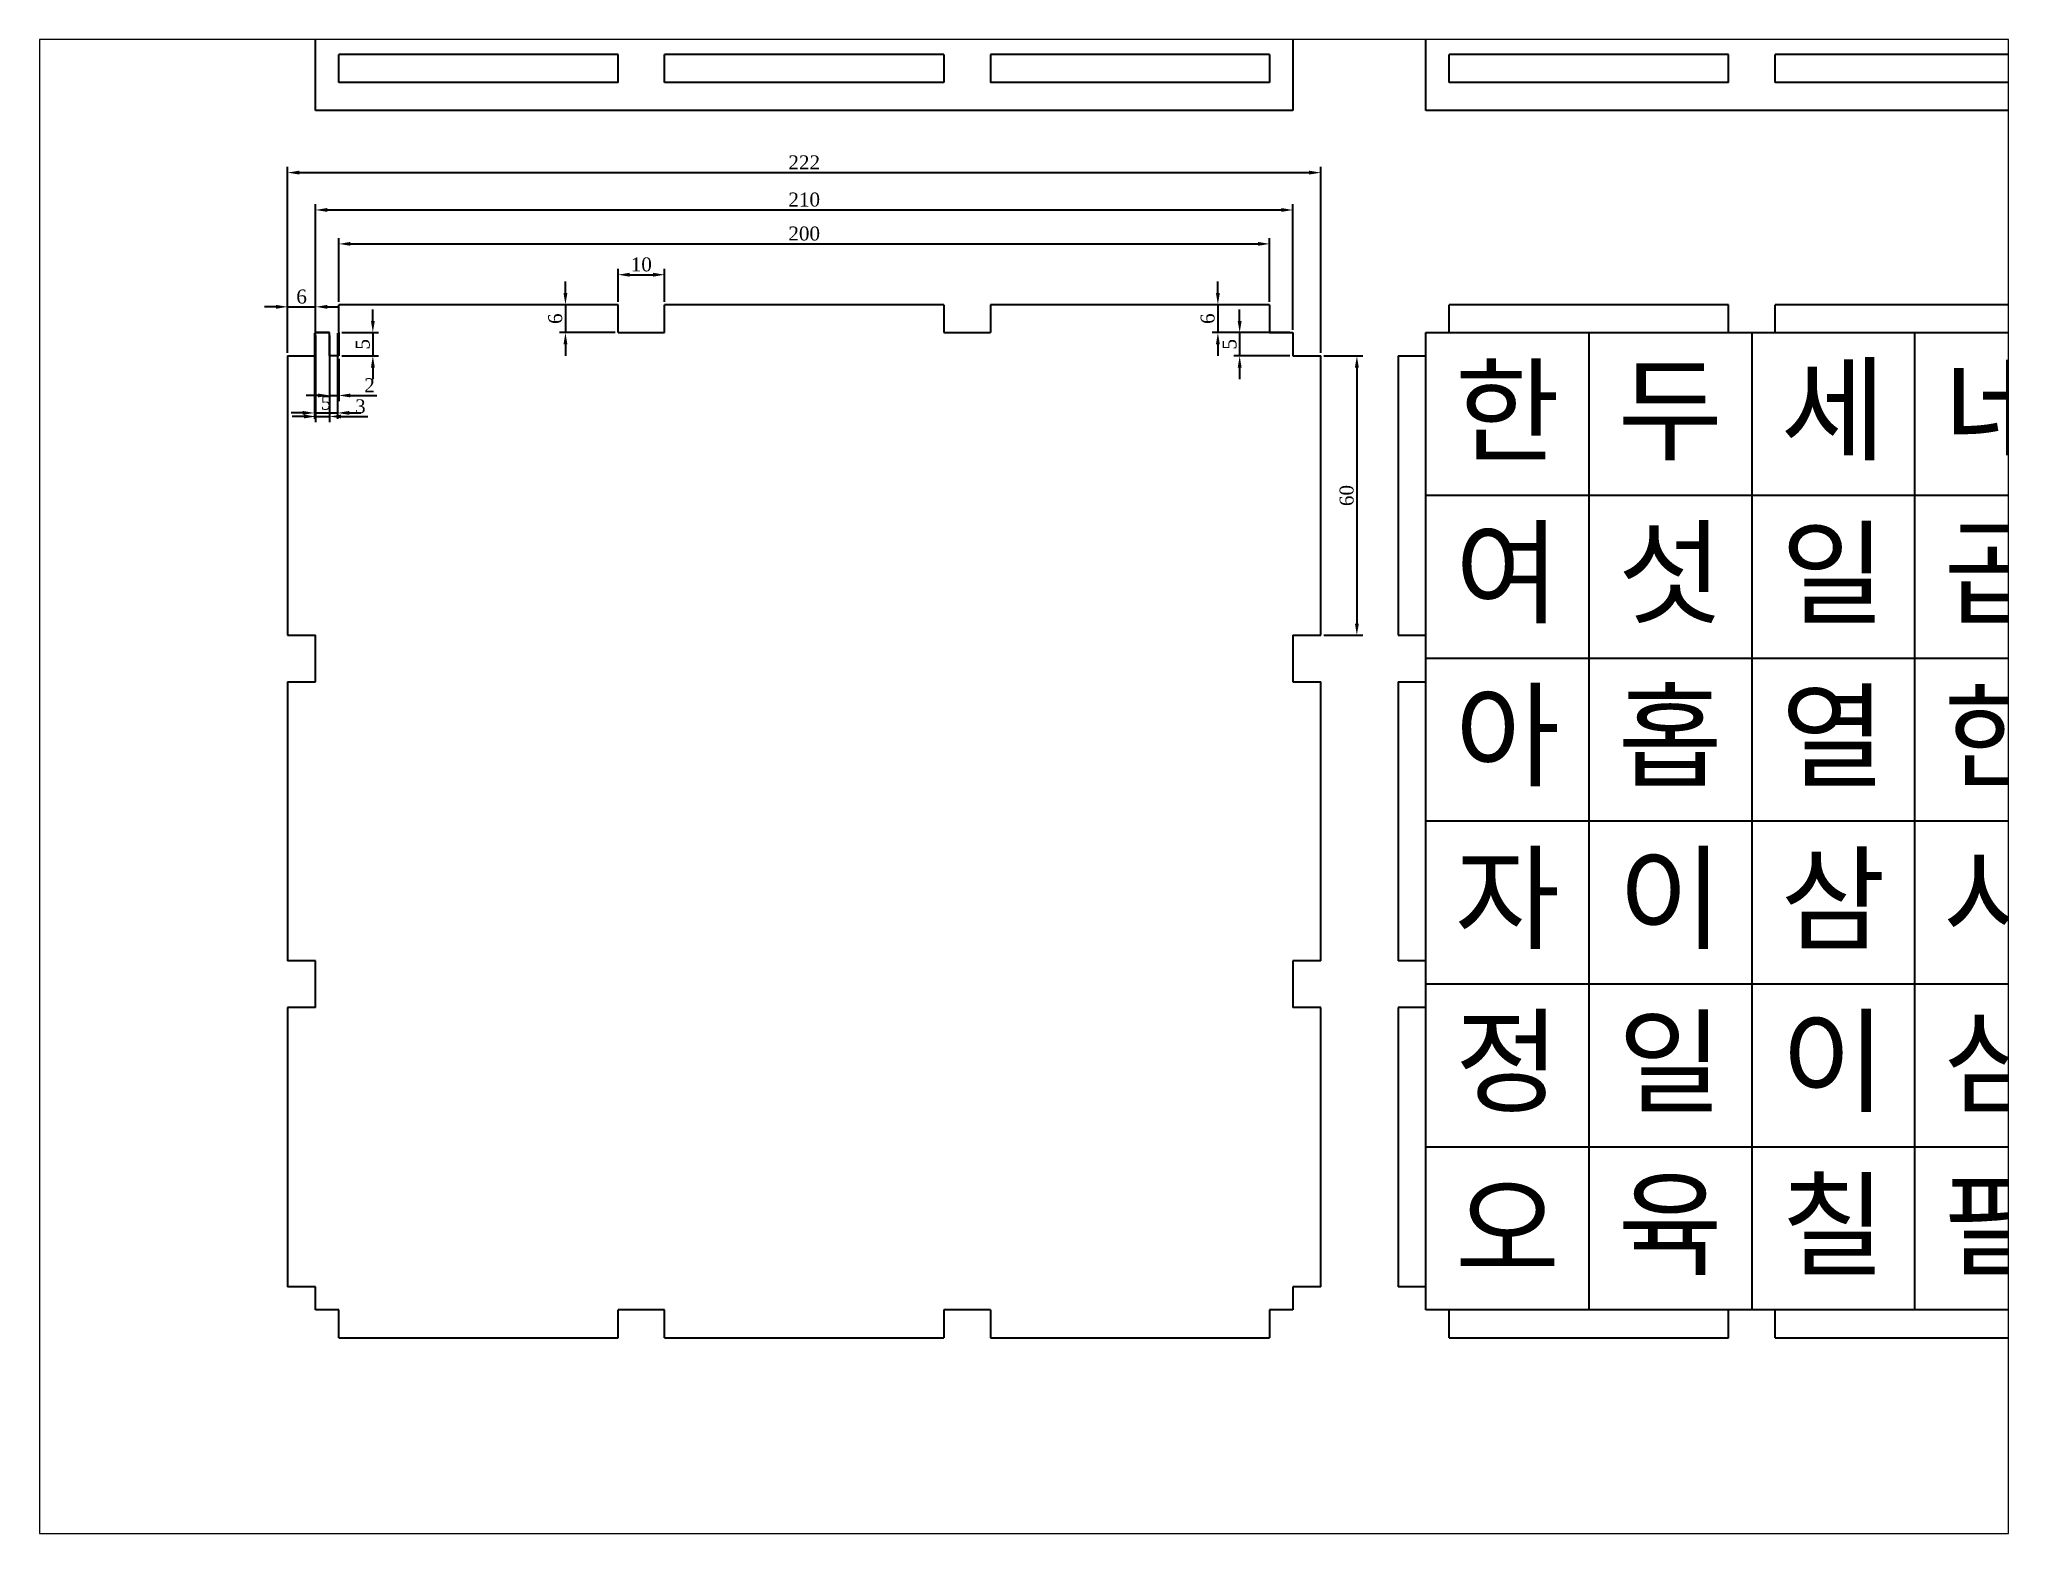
# Paper-space layout '배치2' of a CAD drawing. Header units: millimetres. Extents: x 26 to 231, y 20 to 176.
# The model-space entities are those that its viewports show. They can reach past a viewport. Long polylines and large blocks are cut down to what shows.
import ezdxf

# ---------------------------------------------------------------- set-up
doc = ezdxf.new("R2010")
doc.units = ezdxf.units.MM
doc.layers.add('치수', color=1, linetype='Continuous')
doc.styles.get("Standard").update_dxf_attribs({"font": ''})
doc.styles.get('Standard').set_extended_font_data('@Gungsuh')
doc.dimstyles.new('ISO-25', dxfattribs={"dimtxt": 3, "dimasz": 2.5, "dimexe": 1.25, "dimexo": 0.625, "dimtad": 1, "dimtxsty": 'Standard', "dimcen": 2.5, "dimclrt": 2, "dimadec": 0, "dimazin": 0, "dimtfac": 1, "dimtmove": 0, "dimatfit": 3, "dimfxl": 1, "dimarcsym": 0})

# ---------------------------------------------------------------- blocks, each defined once
blk = doc.blocks.new('*D5')
at = {"layer": 'Defpoints', "color": 0, "transparency": 16777216}
for p in [(273.77, 280.4), (51.77, 241.02), (273.77, 241.02)]:
    blk.add_point(p, dxfattribs=at)
at = {"layer": '치수', "color": 0, "lineweight": -2, "transparency": 16777216}
for p, q in [((51.77, 241.65), (51.77, 281.65)), ((54.27, 280.4), (271.27, 280.4)), ((273.77, 241.65), (273.77, 281.65))]:
    blk.add_line(p, q, dxfattribs=at)
at = {"layer": '치수', "color": 0, "transparency": 16777216}
for points in [[(54.27, 280.82), (54.27, 279.99), (51.77, 280.4)], [(271.27, 280.82), (271.27, 279.99), (273.77, 280.4)]]:
    blk.add_solid(points, dxfattribs=at)
at = {"layer": '치수', "color": 2, "transparency": 16777216, "insert": (162.77, 282.61), "char_height": 3, "attachment_point": 5}
blk.add_mtext('222', dxfattribs=at)
blk = doc.blocks.new('*D6')
at = {"layer": 'Defpoints', "color": 0, "transparency": 16777216}
for p in [(267.77, 272.38), (57.77, 246.02), (267.77, 246.02)]:
    blk.add_point(p, dxfattribs=at)
at = {"layer": '치수', "color": 0, "lineweight": -2, "transparency": 16777216}
for p, q in [((57.77, 246.65), (57.77, 273.63)), ((60.27, 272.38), (265.27, 272.38)), ((267.77, 246.65), (267.77, 273.63))]:
    blk.add_line(p, q, dxfattribs=at)
at = {"layer": '치수', "color": 0, "transparency": 16777216}
for points in [[(60.27, 272.8), (60.27, 271.97), (57.77, 272.38)], [(265.27, 272.8), (265.27, 271.97), (267.77, 272.38)]]:
    blk.add_solid(points, dxfattribs=at)
at = {"layer": '치수', "color": 2, "transparency": 16777216, "insert": (162.77, 274.6), "char_height": 3, "attachment_point": 5}
blk.add_mtext('210', dxfattribs=at)
blk = doc.blocks.new('*D7')
at = {"layer": 'Defpoints', "color": 0, "transparency": 16777216}
for p in [(262.77, 265.09), (62.77, 252.02), (262.77, 252.02)]:
    blk.add_point(p, dxfattribs=at)
at = {"layer": '치수', "color": 0, "lineweight": -2, "transparency": 16777216}
for p, q in [((62.77, 252.65), (62.77, 266.34)), ((65.27, 265.09), (260.27, 265.09)), ((262.77, 252.65), (262.77, 266.34))]:
    blk.add_line(p, q, dxfattribs=at)
at = {"layer": '치수', "color": 0, "transparency": 16777216}
for points in [[(65.27, 265.51), (65.27, 264.68), (62.77, 265.09)], [(260.27, 265.51), (260.27, 264.68), (262.77, 265.09)]]:
    blk.add_solid(points, dxfattribs=at)
at = {"layer": '치수', "color": 2, "transparency": 16777216, "insert": (162.77, 267.3), "char_height": 3, "attachment_point": 5}
blk.add_mtext('200', dxfattribs=at)
blk = doc.blocks.new('*D8')
at = {"layer": 'Defpoints', "color": 0, "transparency": 16777216}
for p in [(132.77, 258.47), (122.77, 252.02), (132.77, 252.02)]:
    blk.add_point(p, dxfattribs=at)
at = {"layer": '치수', "color": 0, "lineweight": -2, "transparency": 16777216}
for p, q in [((122.77, 252.65), (122.77, 259.72)), ((125.27, 258.47), (130.27, 258.47)), ((132.77, 252.65), (132.77, 259.72))]:
    blk.add_line(p, q, dxfattribs=at)
at = {"layer": '치수', "color": 0, "transparency": 16777216}
for points in [[(125.27, 258.88), (125.27, 258.05), (122.77, 258.47)], [(130.27, 258.88), (130.27, 258.05), (132.77, 258.47)]]:
    blk.add_solid(points, dxfattribs=at)
at = {"layer": '치수', "color": 2, "transparency": 16777216, "insert": (127.77, 260.66), "char_height": 3, "attachment_point": 5}
blk.add_mtext('10', dxfattribs=at)
blk = doc.blocks.new('*D12')
at = {"layer": 'Defpoints', "color": 0, "transparency": 16777216}
for p in [(57.77, 251.57), (51.77, 241.02), (57.77, 241.02)]:
    blk.add_point(p, dxfattribs=at)
at = {"layer": '치수', "color": 0, "lineweight": -2, "transparency": 16777216}
for p, q in [((49.27, 251.57), (46.77, 251.57)), ((51.77, 241.65), (51.77, 252.82)), ((51.77, 251.57), (57.77, 251.57)), ((57.77, 241.65), (57.77, 252.82)), ((60.27, 251.57), (62.77, 251.57))]:
    blk.add_line(p, q, dxfattribs=at)
at = {"layer": '치수', "color": 0, "transparency": 16777216}
for points in [[(49.27, 251.98), (49.27, 251.15), (51.77, 251.57)], [(60.27, 251.98), (60.27, 251.15), (57.77, 251.57)]]:
    blk.add_solid(points, dxfattribs=at)
at = {"layer": '치수', "color": 2, "transparency": 16777216, "insert": (54.77, 253.76), "char_height": 3, "attachment_point": 5}
blk.add_mtext('6', dxfattribs=at)
blk = doc.blocks.new('*D13')
at = {"layer": 'Defpoints', "color": 0, "transparency": 16777216}
for p in [(57.51, 246.56), (62.51, 246.56), (62.51, 228.77)]:
    blk.add_point(p, dxfattribs=at)
at = {"layer": '치수', "color": 0, "lineweight": -2, "transparency": 16777216}
for p, q in [((57.51, 245.93), (57.51, 227.52)), ((62.51, 245.93), (62.51, 227.52)), ((55.01, 228.77), (52.51, 228.77)), ((57.51, 228.77), (62.51, 228.77)), ((65.01, 228.77), (67.51, 228.77))]:
    blk.add_line(p, q, dxfattribs=at)
at = {"layer": '치수', "color": 0, "transparency": 16777216}
for points in [[(55.01, 229.19), (55.01, 228.36), (57.51, 228.77)], [(65.01, 229.19), (65.01, 228.36), (62.51, 228.77)]]:
    blk.add_solid(points, dxfattribs=at)
at = {"layer": '치수', "color": 2, "transparency": 16777216, "insert": (60.01, 230.94), "char_height": 3, "attachment_point": 5}
blk.add_mtext('5', dxfattribs=at)
blk = doc.blocks.new('*D14')
at = {"layer": 'Defpoints', "color": 0, "transparency": 16777216}
for p in [(122.77, 252.02), (111.47, 246.02), (122.77, 246.02)]:
    blk.add_point(p, dxfattribs=at)
at = {"layer": '치수', "color": 0, "lineweight": -2, "transparency": 16777216}
for p, q in [((111.47, 254.52), (111.47, 257.02)), ((122.15, 252.02), (110.22, 252.02)), ((111.47, 252.02), (111.47, 246.02)), ((122.15, 246.02), (110.22, 246.02)), ((111.47, 243.52), (111.47, 241.02))]:
    blk.add_line(p, q, dxfattribs=at)
at = {"layer": '치수', "color": 0, "transparency": 16777216}
for points in [[(111.05, 254.52), (111.88, 254.52), (111.47, 252.02)], [(111.05, 243.52), (111.88, 243.52), (111.47, 246.02)]]:
    blk.add_solid(points, dxfattribs=at)
at = {"layer": '치수', "color": 2, "transparency": 16777216, "insert": (109.28, 249.02), "char_height": 3, "attachment_point": 5, "rotation": 90}
blk.add_mtext('6', dxfattribs=at)
blk = doc.blocks.new('*D15')
at = {"layer": 'Defpoints', "color": 0, "transparency": 16777216}
for p in [(262.77, 252.02), (251.66, 246.02), (262.77, 246.02)]:
    blk.add_point(p, dxfattribs=at)
at = {"layer": '치수', "color": 0, "lineweight": -2, "transparency": 16777216}
for p, q in [((251.66, 254.52), (251.66, 257.02)), ((262.15, 252.02), (250.41, 252.02)), ((251.66, 252.02), (251.66, 246.02)), ((262.15, 246.02), (250.41, 246.02)), ((251.66, 243.52), (251.66, 241.02))]:
    blk.add_line(p, q, dxfattribs=at)
at = {"layer": '치수', "color": 0, "transparency": 16777216}
for points in [[(251.25, 254.52), (252.08, 254.52), (251.66, 252.02)], [(251.25, 243.52), (252.08, 243.52), (251.66, 246.02)]]:
    blk.add_solid(points, dxfattribs=at)
at = {"layer": '치수', "color": 2, "transparency": 16777216, "insert": (249.47, 249.02), "char_height": 3, "attachment_point": 5, "rotation": 90}
blk.add_mtext('6', dxfattribs=at)
blk = doc.blocks.new('*D16')
at = {"layer": 'Defpoints', "color": 0, "transparency": 16777216}
for p in [(267.77, 246.02), (256.34, 241.02), (267.77, 241.02)]:
    blk.add_point(p, dxfattribs=at)
at = {"layer": '치수', "color": 0, "lineweight": -2, "transparency": 16777216}
for p, q in [((256.34, 248.52), (256.34, 251.02)), ((267.15, 246.02), (255.09, 246.02)), ((256.34, 246.02), (256.34, 241.02)), ((267.15, 241.02), (255.09, 241.02)), ((256.34, 238.52), (256.34, 236.02))]:
    blk.add_line(p, q, dxfattribs=at)
at = {"layer": '치수', "color": 0, "transparency": 16777216}
for points in [[(255.93, 248.52), (256.76, 248.52), (256.34, 246.02)], [(255.93, 238.52), (256.76, 238.52), (256.34, 241.02)]]:
    blk.add_solid(points, dxfattribs=at)
at = {"layer": '치수', "color": 2, "transparency": 16777216, "insert": (254.18, 243.52), "char_height": 3, "attachment_point": 5, "rotation": 90}
blk.add_mtext('5', dxfattribs=at)
blk = doc.blocks.new('*D17')
at = {"layer": 'Defpoints', "color": 0, "transparency": 16777216}
for p in [(273.77, 241.02), (273.77, 181.02), (281.53, 181.02)]:
    blk.add_point(p, dxfattribs=at)
at = {"layer": '치수', "color": 0, "lineweight": -2, "transparency": 16777216}
for p, q in [((274.4, 241.02), (282.78, 241.02)), ((281.53, 238.52), (281.53, 183.52)), ((274.4, 181.02), (282.78, 181.02))]:
    blk.add_line(p, q, dxfattribs=at)
at = {"layer": '치수', "color": 0, "transparency": 16777216}
for points in [[(281.11, 238.52), (281.95, 238.52), (281.53, 241.02)], [(281.11, 183.52), (281.95, 183.52), (281.53, 181.02)]]:
    blk.add_solid(points, dxfattribs=at)
at = {"layer": '치수', "color": 2, "transparency": 16777216, "insert": (279.34, 211.02), "char_height": 3, "attachment_point": 5, "rotation": 90}
blk.add_mtext('60', dxfattribs=at)
blk = doc.blocks.new('*D20')
at = {"layer": 'Defpoints', "color": 0, "transparency": 16777216}
for p in [(57.77, 246.02), (60.77, 246.02), (60.77, 228)]:
    blk.add_point(p, dxfattribs=at)
at = {"layer": '치수', "color": 0, "lineweight": -2, "transparency": 16777216}
for p, q in [((57.77, 245.4), (57.77, 226.75)), ((60.77, 245.4), (60.77, 226.75)), ((55.27, 228), (52.77, 228)), ((57.77, 228), (60.77, 228)), ((63.27, 228), (69.02, 228))]:
    blk.add_line(p, q, dxfattribs=at)
at = {"layer": '치수', "color": 0, "transparency": 16777216}
for points in [[(55.27, 228.42), (55.27, 227.59), (57.77, 228)], [(63.27, 228.42), (63.27, 227.59), (60.77, 228)]]:
    blk.add_solid(points, dxfattribs=at)
at = {"layer": '치수', "color": 2, "transparency": 16777216, "insert": (67.4, 230.17), "char_height": 3, "attachment_point": 5}
blk.add_mtext('3', dxfattribs=at)
blk = doc.blocks.new('*D21')
at = {"layer": 'Defpoints', "color": 0, "transparency": 16777216}
for p in [(60.77, 241.02), (62.77, 241.02), (62.77, 232.52)]:
    blk.add_point(p, dxfattribs=at)
at = {"layer": '치수', "color": 0, "lineweight": -2, "transparency": 16777216}
for p, q in [((60.77, 240.4), (60.77, 231.27)), ((62.77, 240.4), (62.77, 231.27)), ((58.27, 232.52), (55.77, 232.52)), ((60.77, 232.52), (62.77, 232.52)), ((65.27, 232.52), (70.96, 232.52))]:
    blk.add_line(p, q, dxfattribs=at)
at = {"layer": '치수', "color": 0, "transparency": 16777216}
for points in [[(58.27, 232.94), (58.27, 232.11), (60.77, 232.52)], [(65.27, 232.94), (65.27, 232.11), (62.77, 232.52)]]:
    blk.add_solid(points, dxfattribs=at)
at = {"layer": '치수', "color": 2, "transparency": 16777216, "insert": (69.37, 234.73), "char_height": 3, "attachment_point": 5}
blk.add_mtext('2', dxfattribs=at)
blk = doc.blocks.new('*D22')
at = {"layer": 'Defpoints', "color": 0, "transparency": 16777216}
for p in [(62.77, 246.02), (62.77, 241.02), (70.08, 241.02)]:
    blk.add_point(p, dxfattribs=at)
at = {"layer": '치수', "color": 0, "lineweight": -2, "transparency": 16777216}
for p, q in [((70.08, 248.52), (70.08, 251.02)), ((63.4, 246.02), (71.33, 246.02)), ((70.08, 246.02), (70.08, 241.02)), ((63.4, 241.02), (71.33, 241.02)), ((70.08, 238.52), (70.08, 236.02))]:
    blk.add_line(p, q, dxfattribs=at)
at = {"layer": '치수', "color": 0, "transparency": 16777216}
for points in [[(69.67, 248.52), (70.5, 248.52), (70.08, 246.02)], [(69.67, 238.52), (70.5, 238.52), (70.08, 241.02)]]:
    blk.add_solid(points, dxfattribs=at)
at = {"layer": '치수', "color": 2, "transparency": 16777216, "insert": (67.92, 243.52), "char_height": 3, "attachment_point": 5, "rotation": 90}
blk.add_mtext('5', dxfattribs=at)

msp = doc.modelspace()

# ---------------------------------------------------------------- linework, layer by layer
for p, q in [((57.775, 293.767), (57.775, 367.767)), ((267.775, 367.767), (267.775, 293.767)), ((296.38, 293.767), (296.38, 367.767)), ((62.775, 299.767), (62.775, 305.767)), ((122.775, 305.767), (62.775, 305.767)), ((122.775, 299.767), (122.775, 305.767)), ((132.775, 299.767), (132.775, 305.767)), ((192.775, 305.767), (132.775, 305.767)), ((192.775, 305.767), (192.775, 299.767)), ((262.775, 305.767), (202.775, 305.767)), ((202.775, 305.767), (202.775, 299.767)), ((262.775, 305.767), (262.775, 299.767)), ((361.38, 305.767), (301.38, 305.767)), ((301.38, 299.767), (301.38, 305.767)), ((361.38, 299.767), (361.38, 305.767)), ((431.38, 305.767), (371.38, 305.767)), ((371.38, 299.767), (371.38, 305.767)), ((122.775, 299.767), (62.775, 299.767)), ((192.775, 299.767), (132.775, 299.767)), ((262.775, 299.767), (202.775, 299.767)), ((361.38, 299.767), (301.38, 299.767)), ((431.38, 299.767), (371.38, 299.767)), ((267.775, 293.767), (57.775, 293.767)), ((506.38, 293.767), (296.38, 293.767)), ((122.775, 252.022), (62.775, 252.022)), ((62.775, 246.022), (62.775, 252.022)), ((122.775, 246.022), (122.775, 252.022)), ((192.775, 252.022), (132.775, 252.022)), ((132.775, 246.022), (132.775, 252.022)), ((192.775, 252.022), (192.775, 246.022)), ((262.775, 252.022), (202.775, 252.022)), ((202.775, 252.022), (202.775, 246.022)), ((262.775, 252.022), (262.775, 246.022)), ((301.38, 246.022), (301.38, 252.022)), ((361.38, 252.022), (301.38, 252.022)), ((361.38, 246.022), (361.38, 252.022)), ((371.38, 246.022), (371.38, 252.022)), ((431.38, 252.022), (371.38, 252.022)), ((57.775, 241.022), (57.775, 246.022)), ((60.775, 246.022), (57.775, 246.022)), ((60.775, 241.022), (60.775, 246.022)), ((62.775, 246.022), (62.775, 241.022)), ((122.775, 246.022), (132.775, 246.022)), ((192.775, 246.022), (202.775, 246.022)), ((262.775, 246.022), (267.775, 246.022)), ((267.775, 246.022), (267.775, 241.022)), ((296.38, 246.022), (301.38, 246.022)), ((296.38, 241.022), (296.38, 246.022)), ((361.38, 246.022), (371.38, 246.022)), ((51.775, 241.022), (51.775, 181.022)), ((51.775, 241.022), (57.775, 241.022)), ((62.775, 241.022), (60.775, 241.022)), ((267.775, 241.022), (273.775, 241.022)), ((273.775, 181.022), (273.775, 241.022)), ((290.38, 241.022), (296.38, 241.022)), ((290.38, 241.022), (290.38, 181.022)), ((51.775, 181.022), (57.775, 181.022)), ((57.775, 171.022), (57.775, 181.022)), ((267.775, 181.022), (273.775, 181.022)), ((267.775, 181.022), (267.775, 171.022)), ((290.38, 181.022), (296.38, 181.022)), ((296.38, 171.022), (296.38, 181.022)), ((51.775, 171.022), (57.775, 171.022)), ((51.775, 171.022), (51.775, 111.022)), ((267.775, 171.022), (273.775, 171.022)), ((273.775, 111.022), (273.775, 171.022)), ((290.38, 171.022), (296.38, 171.022)), ((290.38, 171.022), (290.38, 111.022)), ((57.775, 111.022), (51.775, 111.022)), ((57.775, 101.022), (57.775, 111.022)), ((273.775, 111.022), (267.775, 111.022)), ((267.775, 111.022), (267.775, 101.022)), ((296.38, 111.022), (290.38, 111.022)), ((296.38, 101.022), (296.38, 111.022)), ((51.775, 101.022), (51.775, 41.022)), ((57.775, 101.022), (51.775, 101.022)), ((273.775, 101.022), (267.775, 101.022)), ((273.775, 41.022), (273.775, 101.022)), ((296.38, 101.022), (290.38, 101.022)), ((290.38, 101.022), (290.38, 41.022)), ((57.775, 41.022), (51.775, 41.022)), ((57.775, 36.022), (57.775, 41.022)), ((273.775, 41.022), (267.775, 41.022)), ((267.775, 41.022), (267.775, 36.022)), ((296.38, 41.022), (290.38, 41.022)), ((296.38, 36.022), (296.38, 41.022)), ((62.775, 36.022), (57.775, 36.022)), ((62.775, 30.022), (62.775, 36.022)), ((122.775, 30.022), (122.775, 36.022)), ((132.775, 36.022), (122.775, 36.022)), ((132.775, 30.022), (132.775, 36.022)), ((192.775, 36.022), (192.775, 30.022)), ((202.775, 36.022), (192.775, 36.022)), ((202.775, 36.022), (202.775, 30.022)), ((267.775, 36.022), (262.775, 36.022)), ((262.775, 36.022), (262.775, 30.022)), ((301.38, 36.022), (296.38, 36.022)), ((301.38, 30.022), (301.38, 36.022)), ((361.38, 30.022), (361.38, 36.022)), ((371.38, 36.022), (361.38, 36.022)), ((371.38, 30.022), (371.38, 36.022)), ((62.775, 30.022), (122.775, 30.022)), ((132.775, 30.022), (192.775, 30.022)), ((202.775, 30.022), (262.775, 30.022)), ((301.38, 30.022), (361.38, 30.022)), ((371.38, 30.022), (431.38, 30.022))]:
    msp.add_line(p, q)
at = {"layer": '치수'}
for p, q in [((57.775, 246.022), (60.775, 246.022)), ((62.775, 246.022), (62.775, 241.022)), ((296.38, 246.022), (506.38, 246.022)), ((296.38, 36.022), (296.38, 246.022)), ((331.38, 246.022), (331.38, 36.022)), ((366.38, 246.022), (366.38, 36.022)), ((401.38, 246.022), (401.38, 36.022)), ((62.775, 241.022), (60.775, 241.022)), ((506.38, 211.022), (296.38, 211.022)), ((506.38, 176.022), (296.38, 176.022)), ((506.38, 141.022), (296.38, 141.022)), ((506.38, 106.022), (296.38, 106.022)), ((506.38, 71.022), (296.38, 71.022)), ((506.38, 36.022), (296.38, 36.022))]:
    msp.add_line(p, q, dxfattribs=at)

# ---------------------------------------------------------------- texts
at = {"char_height": 18, "attachment_point": 5}
for s, insert in [('{\\fGungsuh|b0|i0|c129|p18;한}', (313.88, 228.522)), ('{\\fGungsuh|b0|i0|c129|p18;두}', (348.88, 228.522)), ('{\\fGungsuh|b0|i0|c129|p18;세}', (383.88, 228.522)), ('{\\fGungsuh|b0|i0|c129|p18;네}', (418.88, 228.522)), ('{\\fGungsuh|b0|i0|c129|p18;여}', (313.88, 193.522)), ('{\\fGungsuh|b0|i0|c129|p18;섯}', (348.88, 193.522)), ('{\\fGungsuh|b0|i0|c129|p18;일}', (383.88, 193.522)), ('{\\fGungsuh|b0|i0|c129|p18;곱}', (418.88, 193.522)), ('{\\fGungsuh|b0|i0|c129|p18;아}', (313.88, 158.522)), ('{\\fGungsuh|b0|i0|c129|p18;홉}', (348.88, 158.522)), ('{\\fGungsuh|b0|i0|c129|p18;열}', (383.88, 158.522)), ('{\\fGungsuh|b0|i0|c129|p18;한}', (418.88, 158.522)), ('{\\fGungsuh|b0|i0|c129|p18;자}', (313.88, 123.522)), ('{\\fGungsuh|b0|i0|c129|p18;이}', (348.88, 123.522)), ('{\\fGungsuh|b0|i0|c129|p18;삼}', (383.88, 123.522)), ('{\\fGungsuh|b0|i0|c129|p18;사}', (418.88, 123.522)), ('{\\fGungsuh|b0|i0|c129|p18;정}', (313.88, 88.522)), ('{\\fGungsuh|b0|i0|c129|p18;일}', (348.88, 88.522)), ('{\\fGungsuh|b0|i0|c129|p18;이}', (383.88, 88.522)), ('{\\fGungsuh|b0|i0|c129|p18;삼}', (418.88, 88.522)), ('{\\fGungsuh|b0|i0|c129|p18;육}', (348.88, 53.522)), ('{\\fGungsuh|b0|i0|c129|p18;칠}', (383.88, 53.522)), ('{\\fGungsuh|b0|i0|c129|p18;팔}', (418.88, 53.522)), ('{\\fGungsuh|b0|i0|c129|p18;오}', (313.88, 53.522))]:
    msp.add_mtext_dynamic_manual_height_columns(s, width=35, gutter_width=12.5, heights=[0], dxfattribs=dict(at, insert=insert))

# ---------------------------------------------------------------- dimensions: what is measured, and where the dimension line sits
at = {"layer": '치수'}
for base, p1, p2, picture, middle in [((273.775, 280.403), (51.775, 241.022), (273.775, 241.022), '*D5', (162.775, 282.614)), ((267.775, 272.385), (57.775, 246.022), (267.775, 246.022), '*D6', (162.775, 274.595)), ((262.775, 265.094), (62.775, 252.022), (262.775, 252.022), '*D7', (162.775, 267.304)), ((132.775, 258.465), (122.775, 252.022), (132.775, 252.022), '*D8', (127.775, 260.658)), ((57.775, 251.565), (51.775, 241.022), (57.775, 241.022), '*D12', (54.775, 253.757)), ((62.506, 228.772), (57.506, 246.559), (62.506, 246.559), '*D13', (60.006, 230.936)), ((60.775, 228.003), (57.775, 246.022), (60.775, 246.022), '*D20', (67.399, 230.171)), ((62.775, 232.522), (60.775, 241.022), (62.775, 241.022), '*D21', (69.367, 234.733))]:
    dim = msp.add_linear_dim(base=base, p1=p1, p2=p2, dimstyle='ISO-25', dxfattribs=at)
    dim.commit()
    dim.dimension.update_dxf_attribs({"geometry": picture, "text_midpoint": middle})
for base, p1, p2, picture, middle in [((111.468, 246.022), (122.775, 252.022), (122.775, 246.022), '*D14', (109.276, 249.022)), ((251.663, 246.022), (262.775, 252.022), (262.775, 246.022), '*D15', (249.47, 249.022)), ((70.083, 241.022), (62.775, 246.022), (62.775, 241.022), '*D22', (67.92, 243.522)), ((256.342, 241.022), (267.775, 246.022), (267.775, 241.022), '*D16', (254.179, 243.522)), ((281.529, 181.022), (273.775, 241.022), (273.775, 181.022), '*D17', (279.337, 211.022))]:
    dim = msp.add_linear_dim(base=base, p1=p1, p2=p2, angle=90, dimstyle='ISO-25', dxfattribs=at)
    dim.commit()
    dim.dimension.update_dxf_attribs({"geometry": picture, "text_midpoint": middle})

psp = doc.layouts.new('배치2')

# ---------------------------------------------------------------- viewports
at = {"layer": '0'}
psp.add_viewport(center=(128.5, 97.5), size=(205.6, 156), view_center_point=(210, 148.5), view_height=321.06712, dxfattribs=at)

doc.saveas('drawing.dxf')
